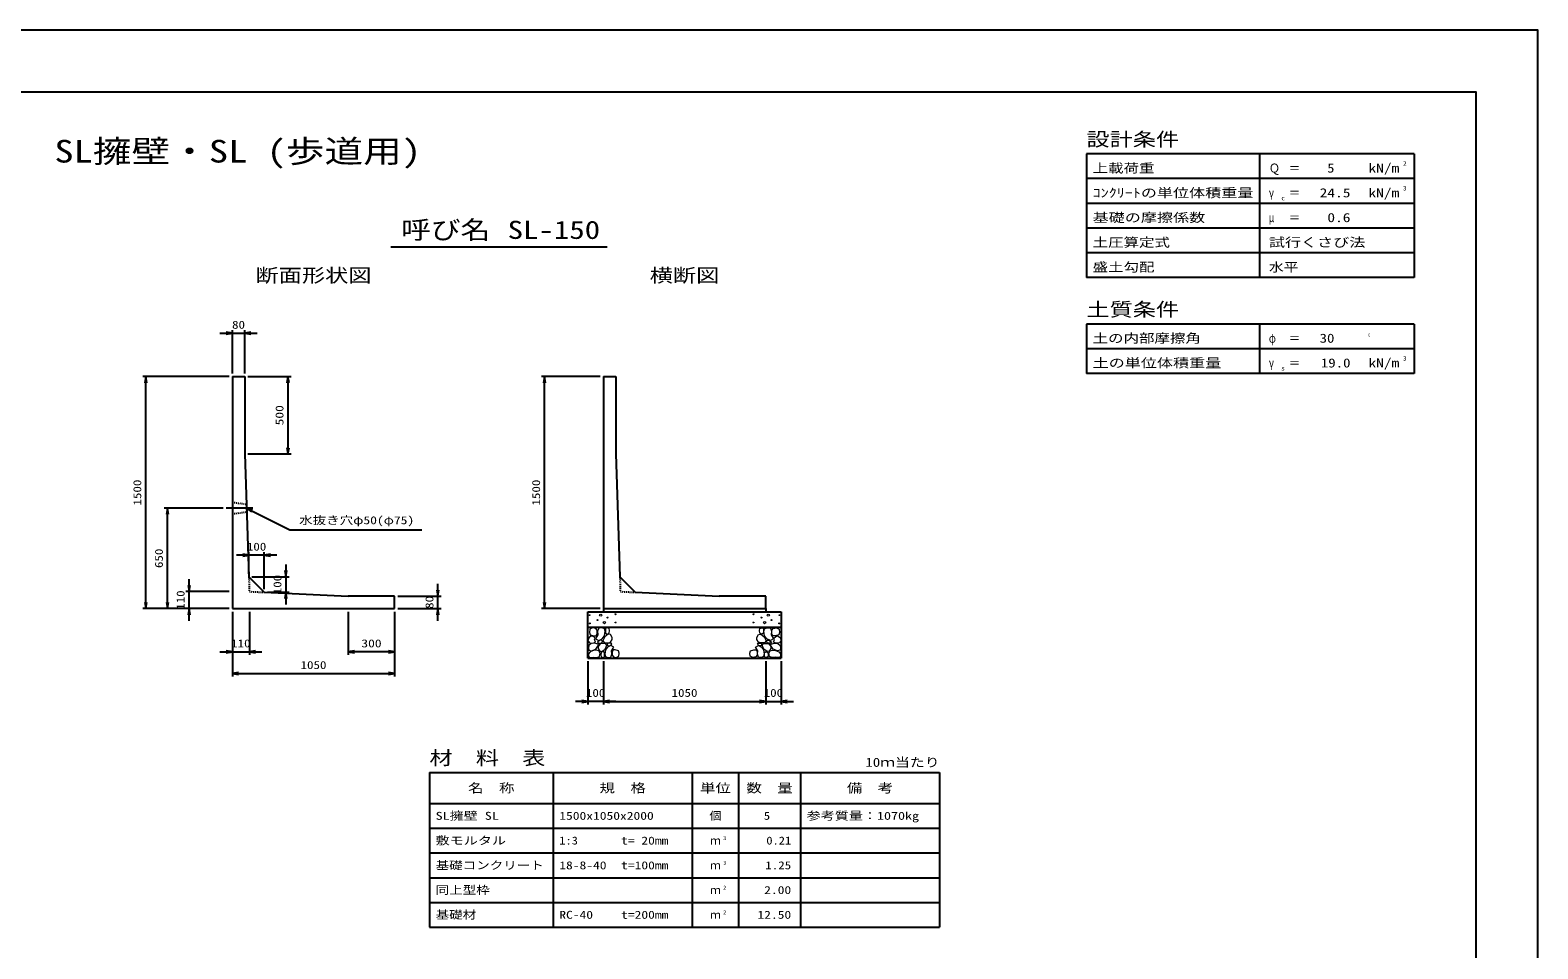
# Model space of a CAD drawing. Units: millimetres at full size. Extents: x 0 to 16820, y 0 to 11880.
# Drawn here: x 7067 to 16820, y 5940 to 11880 of the extents above; entities that cross this region are included whole.
import ezdxf
from ezdxf.enums import TextEntityAlignment as Align

# ---------------------------------------------------------------- set-up
doc = ezdxf.new("R2010")
doc.units = ezdxf.units.MM
doc.linetypes.add('CHAIN', pattern=[18.5, 12, -1.5, 3.5, -1.5])
doc.linetypes.add('DASHED_SPACED', pattern=[12, 6, -6])
for name, color, linetype, lineweight in [('D-BMK', 2, 'CHAIN', 25), ('D-DCR-HCHn', 4, 'Continuous', 9), ('D-MTR-FRAM', 7, 'Continuous', 25), ('D-MTR-LINE', 7, 'Continuous', 25), ('D-STR-DIM', 7, 'Continuous', 25), ('D-STR-STRn', 1, 'Continuous', 25), ('D-STR-TXT', 7, 'Continuous', 25), ('D-TTL', 2, 'Continuous', 25), ('D-TTL-FRAM', 2, 'Continuous', 25), ('D-TTL-LINE', 7, 'Continuous', 25), ('D-TTL-TXT', 7, 'Continuous', 25)]:
    doc.layers.add(name, color=color, linetype=linetype, lineweight=lineweight)
doc.layers.add('D-MTR', color=7, linetype='Continuous')
doc.layers.add('D-MTR-TXT', color=7, linetype='Continuous')
doc.styles.add('ＭＳ ゴシック', font='')
doc.styles.get('ＭＳ ゴシック').set_extended_font_data('MS Gothic')

# ---------------------------------------------------------------- blocks, each defined once
blk = doc.blocks.new('open_arrow')
at = {"color": 0, "linetype": 'Continuous', "lineweight": -2}
blk.add_lwpolyline([(7.5, 1.25), (0, 0), (7.5, -1.25)], dxfattribs=at)

msp = doc.modelspace()

# ---------------------------------------------------------------- linework, layer by layer
at = {"layer": 'D-BMK'}
msp.add_line((8506.798, 8790), (8335, 8790), dxfattribs=at)
at = {"layer": 'D-DCR-HCHn'}
for points in [[(10726.198, 8011.594), (10705.395, 8016.217), (10686.904, 8006.971), (10684.592, 7986.168), (10689.215, 7969.988), (10712.33, 7963.053), (10728.51, 7963.053), (10735.444, 7974.611), (10735.444, 8000.037)], [(10744.69, 8013.906), (10737.756, 7993.102), (10740.067, 7969.988), (10723.887, 7944.562), (10744.69, 7933.005), (10767.805, 7944.562), (10781.673, 7963.053), (10786.296, 7993.102), (10781.673, 8009.283), (10767.805, 8016.217)], [(10788.608, 8009.283), (10788.608, 7981.545), (10800.165, 7974.611), (10811.722, 7981.545), (10814.034, 7997.725), (10811.722, 8011.594), (10795.542, 8016.217)], [(11811.392, 8009.283), (11811.392, 7981.545), (11799.835, 7974.611), (11788.278, 7981.545), (11785.966, 7997.725), (11788.278, 8011.594), (11804.458, 8016.217)], [(11855.31, 8013.906), (11862.244, 7993.102), (11859.933, 7969.988), (11876.113, 7944.562), (11855.31, 7933.005), (11832.195, 7944.562), (11818.327, 7963.053), (11813.704, 7993.102), (11818.327, 8009.283), (11832.195, 8016.217)], [(11873.802, 8011.594), (11894.605, 8016.217), (11913.096, 8006.971), (11915.408, 7986.168), (11910.785, 7969.988), (11887.67, 7963.053), (11871.49, 7963.053), (11864.556, 7974.611), (11864.556, 8000.037)], [(10682.281, 7953.808), (10675.346, 7933.005), (10684.592, 7919.136), (10707.707, 7916.824), (10723.488, 7923.599), (10716.952, 7939.939), (10721.575, 7949.185), (10712.33, 7958.431), (10698.461, 7963.053)], [(10726.155, 7877.009), (10743.277, 7902.692), (10741.137, 7909.112), (10717.594, 7915.533), (10696.192, 7913.393), (10681.21, 7900.551), (10679.07, 7885.57), (10681.21, 7870.588), (10698.332, 7866.308)], [(10749.313, 7933.005), (10737.756, 7923.759), (10742.379, 7916.824), (10758.559, 7916.824), (10765.493, 7919.136), (10770.116, 7928.382), (10763.182, 7935.316)], [(10786.082, 7877.009), (10796.783, 7902.692), (10788.222, 7913.393), (10762.539, 7913.393), (10751.838, 7909.112), (10741.137, 7894.131), (10741.137, 7881.289), (10751.838, 7864.167), (10764.679, 7862.027)], [(10783.985, 7958.431), (10772.427, 7930.693), (10781.673, 7919.136), (10809.411, 7919.136), (10820.968, 7923.759), (10832.525, 7939.939), (10832.525, 7953.808), (10820.968, 7972.299), (10807.099, 7974.611)], [(10822.466, 7825.643), (10828.886, 7844.905), (10826.746, 7866.308), (10841.728, 7889.85), (10822.466, 7900.551), (10801.063, 7889.85), (10788.222, 7872.728), (10783.941, 7844.905), (10788.222, 7829.924), (10801.063, 7823.503)], [(10818.185, 7900.551), (10828.886, 7909.112), (10824.606, 7915.533), (10809.624, 7915.533), (10803.204, 7913.393), (10798.923, 7904.832), (10805.344, 7898.411)], [(11777.534, 7825.643), (11771.114, 7844.905), (11773.254, 7866.308), (11758.272, 7889.85), (11777.534, 7900.551), (11798.937, 7889.85), (11811.778, 7872.728), (11816.059, 7844.905), (11811.778, 7829.924), (11798.937, 7823.503)], [(11816.015, 7958.431), (11827.573, 7930.693), (11818.327, 7919.136), (11790.589, 7919.136), (11779.032, 7923.759), (11767.475, 7939.939), (11767.475, 7953.808), (11779.032, 7972.299), (11792.901, 7974.611)], [(11781.815, 7900.551), (11771.114, 7909.112), (11775.394, 7915.533), (11790.376, 7915.533), (11796.796, 7913.393), (11801.077, 7904.832), (11794.656, 7898.411)], [(11813.918, 7877.009), (11803.217, 7902.692), (11811.778, 7913.393), (11837.461, 7913.393), (11848.162, 7909.112), (11858.863, 7894.131), (11858.863, 7881.289), (11848.162, 7864.167), (11835.321, 7862.027)], [(11850.687, 7933.005), (11862.244, 7923.759), (11857.621, 7916.824), (11841.441, 7916.824), (11834.507, 7919.136), (11829.884, 7928.382), (11836.818, 7935.316)], [(11873.845, 7877.009), (11856.723, 7902.692), (11858.863, 7909.112), (11882.406, 7915.533), (11903.808, 7913.393), (11918.79, 7900.551), (11920.93, 7885.57), (11918.79, 7870.588), (11901.668, 7866.308)], [(11917.719, 7953.808), (11924.654, 7933.005), (11915.408, 7919.136), (11892.293, 7916.824), (11876.512, 7923.599), (11883.048, 7939.939), (11878.425, 7949.185), (11887.67, 7958.431), (11901.539, 7963.053)], [(10734.716, 7823.503), (10749.698, 7829.924), (10753.978, 7851.326), (10745.417, 7866.308), (10730.435, 7870.588), (10711.173, 7868.448), (10689.771, 7859.887), (10679.07, 7847.045), (10679.07, 7832.064), (10685.49, 7823.503), (10711.173, 7825.643)], [(10781.801, 7829.924), (10781.801, 7855.606), (10771.1, 7862.027), (10760.399, 7855.606), (10758.259, 7840.625), (10760.399, 7827.783), (10775.381, 7823.503)], [(10839.588, 7827.783), (10858.85, 7823.503), (10875.972, 7832.064), (10878.112, 7851.326), (10873.831, 7866.308), (10852.429, 7872.728), (10837.447, 7872.728), (10831.027, 7862.027), (10831.027, 7838.484)], [(11760.412, 7827.783), (11741.15, 7823.503), (11724.028, 7832.064), (11721.888, 7851.326), (11726.169, 7866.308), (11747.571, 7872.728), (11762.553, 7872.728), (11768.973, 7862.027), (11768.973, 7838.484)], [(11818.199, 7829.924), (11818.199, 7855.606), (11828.9, 7862.027), (11839.601, 7855.606), (11841.741, 7840.625), (11839.601, 7827.783), (11824.619, 7823.503)], [(11865.284, 7823.503), (11850.302, 7829.924), (11846.022, 7851.326), (11854.583, 7866.308), (11869.565, 7870.588), (11888.827, 7868.448), (11910.229, 7859.887), (11920.93, 7847.045), (11920.93, 7832.064), (11914.51, 7823.503), (11888.827, 7825.643)]]:
    msp.add_lwpolyline(points, close=True, dxfattribs=at)
for centre, radius in [((10685.727, 8097.43), 3), ((10758.336, 8097.43), 7.5), ((10853.131, 8103.481), 3), ((11746.869, 8103.481), 3), ((11841.664, 8097.43), 7.5), ((11914.273, 8097.43), 3), ((10686.869, 8043.919), 3), ((10737.292, 8065.761), 3), ((10781.664, 8049.97), 7.5), ((10802.708, 8081.639), 3), ((10854.273, 8049.97), 3), ((11745.727, 8049.97), 3), ((11797.292, 8081.639), 3), ((11818.336, 8049.97), 7.5), ((11862.708, 8065.761), 3), ((11913.131, 8043.919), 3)]:
    msp.add_circle(centre, radius, dxfattribs=at)
at = {"layer": 'D-MTR-FRAM'}
for p, q in [((9650, 7080), (12950, 7080)), ((9650, 7080), (9650, 6080)), ((12950, 7080), (12950, 6080)), ((9650, 6080), (12950, 6080))]:
    msp.add_line(p, q, dxfattribs=at)
at = {"layer": 'D-MTR-LINE'}
for p, q in [((10450, 7080), (10450, 6080)), ((11350, 7080), (11350, 6080)), ((11650, 7080), (11650, 6080)), ((12050, 7080), (12050, 6080)), ((9650, 6880), (12950, 6880)), ((9650, 6720), (12950, 6720)), ((9650, 6560), (12950, 6560)), ((9650, 6400), (12950, 6400)), ((9650, 6240), (12950, 6240))]:
    msp.add_line(p, q, dxfattribs=at)
at = {"layer": 'D-STR-DIM'}
for p, q in [((8295, 9920), (8535, 9920)), ((8375, 9660), (8375, 9940)), ((8455, 9660), (8455, 9940)), ((8355, 9640), (7795, 9640)), ((7815, 8140), (7815, 9640)), ((8475, 9640), (8755, 9640)), ((8735, 9640), (8735, 9140)), ((10755, 9640), (10375, 9640)), ((10395, 8140), (10395, 9640)), ((8475, 9140), (8755, 9140)), ((8315, 8790), (7935, 8790)), ((7955, 8140), (7955, 8790)), ((8661.782, 8485.463), (8401.782, 8485.463)), ((8481.782, 8365.463), (8481.782, 8505.463)), ((8581.782, 8265.463), (8581.782, 8505.463)), ((8721.782, 8425.463), (8721.782, 8165.463)), ((8095, 8060), (8095, 8330)), ((8501.782, 8345.463), (8741.782, 8345.463)), ((9705, 8060), (9705, 8300)), ((8355, 8250), (8075, 8250)), ((8601.782, 8245.463), (8741.782, 8245.463)), ((9445, 8220), (9725, 8220)), ((8355, 8140), (7795, 8140)), ((8355, 8140), (7935, 8140)), ((8355, 8140), (8075, 8140)), ((8375, 8120), (8375, 7840)), ((8375, 8120), (8375, 7700)), ((8485, 8120), (8485, 7840)), ((9125, 8120), (9125, 7840)), ((9425, 8120), (9425, 7700)), ((9425, 8120), (9425, 7840)), ((9445, 8140), (9725, 8140)), ((10755, 8140), (10375, 8140)), ((8295, 7860), (8565, 7860)), ((9425, 7860), (9125, 7860)), ((8375, 7720), (9425, 7720)), ((10675, 7800), (10675, 7520)), ((10775, 7800), (10775, 7520)), ((10775, 7800), (10775, 7520)), ((11825, 7800), (11825, 7520)), ((11825, 7800), (11825, 7520)), ((11925, 7800), (11925, 7520)), ((10855, 7540), (10595, 7540)), ((10775, 7540), (11825, 7540)), ((11745, 7540), (12005, 7540))]:
    msp.add_line(p, q, dxfattribs=at)
at = {"layer": 'D-STR-STRn'}
for p, q in [((8375, 9640), (8455, 9640)), ((8375, 9640), (8375, 8140)), ((8455, 9640), (8455, 9140)), ((10775, 9640), (10855, 9640)), ((10775, 9640), (10775, 8140)), ((10855, 9640), (10855, 9140)), ((8455, 9140), (8481.782, 8345.463)), ((10855, 9140), (10881.782, 8345.463)), ((8581.782, 8245.463), (8481.782, 8345.463)), ((10981.782, 8245.463), (10881.782, 8345.463)), ((8581.782, 8245.463), (9125, 8220)), ((9425, 8220), (9125, 8220)), ((9425, 8140), (9425, 8220)), ((10981.782, 8245.463), (11525, 8220)), ((11825, 8220), (11525, 8220)), ((11825, 8140), (11825, 8220)), ((8375, 8140), (9425, 8140)), ((10675, 7820), (10675, 8120)), ((10675, 8120), (11925, 8120)), ((10775, 8140), (11825, 8140)), ((10775, 8140), (10775, 8120)), ((11825, 8140), (11825, 8120)), ((11925, 8120), (11925, 7820)), ((10675, 8020), (11925, 8020)), ((10675, 7820), (11925, 7820))]:
    msp.add_line(p, q, dxfattribs=at)
at = {"layer": 'D-STR-STRn', "linetype": 'DASHED_SPACED'}
for p, q in [((8375, 8827.5), (8465.955, 8815)), ((8375, 8752.5), (8467.64, 8765))]:
    msp.add_line(p, q, dxfattribs=at)
at = {"layer": 'D-STR-STRn', "color": 2, "linetype": 'DASHED_SPACED'}
for p, q in [((8481.782, 8345.463), (8485, 8250)), ((10881.782, 8345.463), (10885, 8250)), ((8485, 8250), (8581.782, 8245.463)), ((10885, 8250), (10981.782, 8245.463))]:
    msp.add_line(p, q, dxfattribs=at)
at = {"layer": 'D-STR-TXT'}
msp.add_lwpolyline([(8466.798, 8790), (8746.798, 8650), (8786.798, 8650), (9599.894, 8650)], dxfattribs=at)
at = {"layer": 'D-TTL'}
for points in [[(0, 0), (16820, 0), (16820, 11880), (0, 11880)], [(400, 400), (16420, 400), (16420, 11480), (400, 11480)]]:
    msp.add_lwpolyline(points, close=True, dxfattribs=at)
at = {"layer": 'D-TTL-FRAM'}
for p, q in [((16020, 11080), (13900, 11080)), ((13900, 11080), (13900, 10280)), ((16020, 11080), (16020, 10280)), ((16020, 10280), (13900, 10280)), ((16020, 9980), (13900, 9980)), ((13900, 9980), (13900, 9660)), ((16020, 9980), (16020, 9660)), ((16020, 9660), (13900, 9660))]:
    msp.add_line(p, q, dxfattribs=at)
at = {"layer": 'D-TTL-LINE'}
for p, q in [((15020, 11080), (15020, 10280)), ((16020, 10920), (13900, 10920)), ((16020, 10760), (13900, 10760)), ((16020, 10600), (13900, 10600)), ((16020, 10440), (13900, 10440)), ((15020, 9980), (15020, 9660)), ((16020, 9820), (13900, 9820))]:
    msp.add_line(p, q, dxfattribs=at)
at = {"layer": 'D-TTL-TXT'}
msp.add_line((9400, 10480), (10800, 10480), dxfattribs=at)

# ---------------------------------------------------------------- block references
at = {"layer": 'D-STR-DIM', "xscale": 5.33, "yscale": 5.33}
for p, rotation in [((8375, 9920), 180), ((7815, 9640), 270), ((8735, 9640), 270), ((10395, 9640), 270), ((8735, 9140), 90), ((7955, 8790), 270), ((8481.782, 8485.463), 180), ((8095, 8250), 90), ((8721.782, 8345.463), 90), ((8721.782, 8245.463), 270), ((9705, 8220), 90), ((7815, 8140), 90), ((7955, 8140), 90), ((8095, 8140), 270), ((9705, 8140), 270), ((10395, 8140), 90), ((8375, 7860), 180), ((9425, 7860), 180), ((9425, 7720), 180), ((10675, 7540), 180), ((11825, 7540), 180), ((11825, 7540), 180)]:
    msp.add_blockref('open_arrow', p, dxfattribs=dict(at, rotation=rotation))
for p in [(8455, 9920), (8581.782, 8485.463), (8485, 7860), (9125, 7860), (8375, 7720), (10775, 7540), (10775, 7540), (11925, 7540)]:
    msp.add_blockref('open_arrow', p, dxfattribs=at)
at = {"layer": 'D-STR-TXT', "xscale": 5.33, "yscale": 5.33, "rotation": 333.4}
msp.add_blockref('open_arrow', (8466.798, 8790), dxfattribs=at)

# ---------------------------------------------------------------- texts
at = {"layer": 'D-MTR', "style": 'ＭＳ ゴシック', "width": 1.25}
msp.add_text('材\u3000料\u3000表', height=87.98, dxfattribs=at).set_placement((9650, 7104), align=Align.BOTTOM_LEFT)
at = {"layer": 'D-MTR', "style": 'ＭＳ ゴシック', "width": 1.2}
msp.add_text('10ｍ当たり', height=58.65, dxfattribs=at).set_placement((12950, 7099.333), align=Align.BOTTOM_RIGHT)
at = {"layer": 'D-MTR-TXT', "style": 'ＭＳ ゴシック'}
for s, height, width, p in [('名\u3000称', 58.65, 1.25, (10050, 6980)), ('規\u3000格', 58.65, 1.25, (10900, 6980)), ('単位', 58.65, 1.25, (11500, 6980)), ('数\u3000量', 58.65, 1.25, (11850, 6980)), ('備\u3000考', 58.65, 1.25, (12500, 6980)), ('個', 51.32, 1.1, (11500, 6800))]:
    msp.add_text(s, height=height, dxfattribs=dict(at, width=width)).set_placement(p, align=Align.MIDDLE_CENTER)
for s, width, p in [('SL擁壁 SL', 1.3, (9690, 6800)), ('参考質量：1070kg', 1.3, (12090, 6800)), ('1500x1050x2000', 1.25, (10490, 6800)), ('敷モルタル', 1.3, (9690, 6640)), ('1:3', 1.15, (10490, 6640)), ('t= 20mm', 1.25, (10890, 6640)), ('基礎コンクリート', 1.25, (9690, 6480)), ('18-8-40', 1.25, (10490, 6480)), ('t=100mm', 1.25, (10890, 6480)), ('同上型枠', 1.25, (9690, 6320)), ('基礎材', 1.25, (9690, 6160)), ('RC-40', 1.25, (10490, 6160)), ('t=200mm', 1.25, (10890, 6160))]:
    msp.add_text(s, height=51.32, dxfattribs=dict(at, width=width)).set_placement(p, align=Align.MIDDLE_LEFT)
for s, width, p in [('5', 1.15, (11853.553, 6800)), ('0.21', 1.15, (11990, 6640)), ('1.25', 1.2, (11990, 6480)), ('2.00', 1.25, (11990, 6320)), ('12.50', 1.25, (11990, 6160))]:
    msp.add_text(s, height=51.32, dxfattribs=dict(at, width=width)).set_placement(p, align=Align.MIDDLE_RIGHT)
for p in [(11500, 6640), (11500, 6480), (11500, 6320), (11500, 6160)]:
    msp.add_text('ｍ', height=51.32, dxfattribs=at).set_placement(p, align=Align.MIDDLE_CENTER)
at = {"layer": 'D-MTR-TXT', "style": 'ＭＳ ゴシック', "width": 1.15}
for s, p in [('3', (11550, 6635.333)), ('3', (11550, 6475.333)), ('2', (11550, 6315.333)), ('2', (11550, 6155.333))]:
    msp.add_text(s, height=25.66, dxfattribs=at).set_placement(p, align=Align.BOTTOM_LEFT)
at = {"layer": 'D-STR-DIM', "style": 'ＭＳ ゴシック'}
for s, width, p in [('80', 1.2, (8415, 9975)), ('100', 1.2, (8531.782, 8540.463)), ('110', 1.2, (8430, 7915)), ('300', 1.25, (9275, 7915)), ('1050', 1.2, (8900, 7775)), ('100', 1.2, (10725, 7595)), ('1050', 1.2, (11300, 7595)), ('100', 1.2, (11875, 7595))]:
    msp.add_text(s, height=51.32, dxfattribs=dict(at, width=width)).set_placement(p, align=Align.MIDDLE_CENTER)
for s, width, p in [('500', 1.25, (8680, 9390)), ('1500', 1.2, (7760, 8890)), ('1500', 1.2, (10340, 8890)), ('650', 1.2, (7900, 8465)), ('100', 1.2, (8666.782, 8295.463)), ('110', 1.2, (8040, 8195)), ('80', 1.2, (9650, 8180))]:
    msp.add_text(s, height=51.32, rotation=90, dxfattribs=dict(at, width=width)).set_placement(p, align=Align.MIDDLE_CENTER)
at = {"layer": 'D-STR-TXT', "style": 'ＭＳ ゴシック', "width": 1.25}
msp.add_text('水抜き穴φ50(φ75)', height=51.32, dxfattribs=at).set_placement((8806.798, 8670), align=Align.BOTTOM_LEFT)
at = {"layer": 'D-TTL-TXT', "style": 'ＭＳ ゴシック'}
for s, height, width, p in [('設計条件', 87.98, 1.25, (13900, 11104)), ('上載荷重', 58.65, 1.25, (13940, 10941.333)), ('kN/m', 58.65, 1.25, (15724, 10941.333)), ('2', 29.33, 1.15, (15948, 10994.667)), ('Ｑ', 58.65, 0.9, (15080, 10941.333)), ('＝', 58.65, 0.95, (15208, 10941.333)), ('ｺﾝｸﾘｰﾄの単位体積重量', 58.65, 1.3, (13940, 10781.333)), ('γ', 58.65, 0.75, (15080, 10781.333)), ('＝', 58.65, 0.95, (15208, 10781.333)), ('kN/m', 58.65, 1.25, (15724, 10781.333)), ('3', 29.33, 1.15, (15948, 10834.667)), ('c', 29.33, 1.2, (15160, 10770.667)), ('基礎の摩擦係数', 58.65, 1.3, (13940, 10621.333)), ('μ', 58.65, 0.7, (15080, 10621.333)), ('＝', 58.65, 0.95, (15208, 10621.333)), ('土圧算定式', 58.65, 1.25, (13940, 10461.333)), ('試行くさび法', 58.65, 1.3, (15080, 10461.333)), ('盛土勾配', 58.65, 1.25, (13940, 10301.333)), ('水平', 58.65, 1.2, (15080, 10301.333)), ('土質条件', 87.98, 1.25, (13900, 10004)), ('土の内部摩擦角', 58.65, 1.25, (13940, 9841.333)), ('φ', 58.65, 0.75, (15080, 9841.333)), ('＝', 58.65, 0.95, (15208, 9841.333)), ('°', 58.65, 0.3, (15724, 9841.333)), ('土の単位体積重量', 58.65, 1.3, (13940, 9681.333)), ('kN/m', 58.65, 1.25, (15724, 9681.333)), ('3', 29.33, 1.15, (15948, 9734.667)), ('γ', 58.65, 0.75, (15080, 9681.333)), ('s', 29.33, 1.15, (15160, 9670.667)), ('＝', 58.65, 0.95, (15208, 9681.333))]:
    msp.add_text(s, height=height, dxfattribs=dict(at, width=width)).set_placement(p, align=Align.BOTTOM_LEFT)
for s, height, width, p in [('SL擁壁・SL (歩道用)', 146.6, 1.25, (8410, 10980)), ('呼び名', 117.3, 1.2, (9755, 10495)), ('SL-150', 117.3, 1.25, (10455, 10495)), ('断面形状図', 87.98, 1.25, (8900, 10224)), ('横断図', 87.98, 1.25, (11300, 10224))]:
    msp.add_text(s, height=height, dxfattribs=dict(at, width=width)).set_placement(p, align=Align.BOTTOM_CENTER)
for s, width, p in [('5', 1.15, (15504, 10941.333)), ('24.5', 1.25, (15608, 10781.333)), ('0.6', 1.25, (15608, 10621.333)), ('30', 1.2, (15504, 9841.333)), ('19.0', 1.2, (15608, 9681.333))]:
    msp.add_text(s, height=58.65, dxfattribs=dict(at, width=width)).set_placement(p, align=Align.BOTTOM_RIGHT)

doc.saveas('drawing.dxf')
